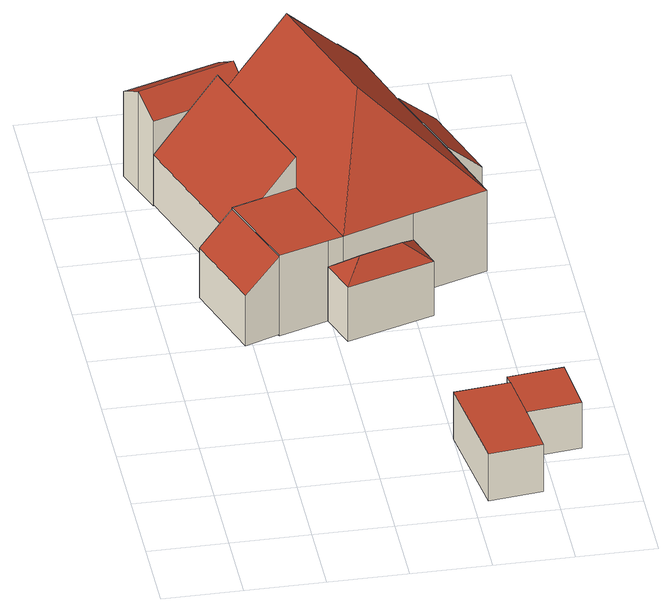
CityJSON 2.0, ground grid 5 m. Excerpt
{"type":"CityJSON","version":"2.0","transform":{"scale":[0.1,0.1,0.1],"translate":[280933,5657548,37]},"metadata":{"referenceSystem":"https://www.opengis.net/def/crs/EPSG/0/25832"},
"CityObjects":{
"building1":{"type":"Building","attributes":{"Gemeindeschluessel":"05370024","function":"51009_1610","roofType":"2100","measuredHeight":7.93},"geometry":[{"type":"Solid","lod":"2","boundaries":[[[[0,1,2,3]],[[4,5,1,0]],[[6,7,5,4]],[[0,3,6,4]],[[2,1,5,7]],[[3,2,7,6]]]],"semantics":{"surfaces":[{"type":"WallSurface"},{"type":"RoofSurface"},{"type":"GroundSurface"}],"values":[[0,0,0,1,2,0]]}}]},
"building2":{"type":"Building","attributes":{"Gemeindeschluessel":"05370024","function":"31001_2723","roofType":"1000","measuredHeight":3.44},"address":[{"country":"Germany","locality":"Selfkant","thoroughfareNumber":"65","thoroughfareName":"Von-Byland-Straße"}],"geometry":[{"type":"Solid","lod":"2","boundaries":[[[[8,9,10,11]],[[12,13,9,8]],[[14,15,13,12]],[[16,17,15,14]],[[11,10,17,16]],[[14,12,8,11,16]],[[9,13,15,17,10]]]],"semantics":{"surfaces":[{"type":"WallSurface"},{"type":"RoofSurface"},{"type":"GroundSurface"}],"values":[[0,0,0,0,0,1,2]]}}]},
"building3":{"type":"Building","attributes":{"Gemeindeschluessel":"05370024","function":"31001_1010"},"address":[{"country":"Germany","locality":"Selfkant","thoroughfareNumber":"67","thoroughfareName":"Von-Byland-Straße"}],"children":["building3-1","building3-2","building3-3","building3-4","building3-5"]},
"building3-1":{"type":"BuildingPart","attributes":{"roofType":"5000","measuredHeight":10.59,"storeysAboveGround":1},"parents":["building3"],"geometry":[{"type":"MultiSurface","lod":"2","boundaries":[[[18,19,20,21]],[[22,23,24,25]],[[26,27,23,22]],[[28,29,27,26]],[[30,31,29,28]],[[32,33,31,30]],[[34,35,33,32]],[[36,37,35,34]],[[38,39,37,36]],[[22,25,40,18,21,41,42]],[[41,38,36,42]],[[36,34,32,30,28,26,22,42]],[[43,20,19,44,24,23,27,29,31,33,35,37,39]],[[38,41,45,46]],[[46,45,43,39]],[[21,20,43,41]],[[18,40,44,19]],[[25,47,48]],[[40,48,47,24,44]]],"semantics":{"surfaces":[{"type":"WallSurface"},{"type":"RoofSurface"},{"type":"GroundSurface"},{"type":"ClosureSurface"}],"values":[0,0,0,0,0,0,0,0,0,1,1,1,2,0,3,3,3,0,3]}}]},
"building3-2":{"type":"BuildingPart","attributes":{"roofType":"3200","measuredHeight":5.01,"storeysAboveGround":1},"parents":["building3"],"geometry":[{"type":"MultiSurface","lod":"2","boundaries":[[[49,50,51,52]],[[53,54,39,46]],[[52,51,54,53]],[[55,46,49,56]],[[49,52,56]],[[56,52,53,55]],[[53,46,55]],[[50,39,54,51]],[[45,46,39,43]],[[49,45,43,50]]],"semantics":{"surfaces":[{"type":"WallSurface"},{"type":"RoofSurface"},{"type":"GroundSurface"},{"type":"ClosureSurface"}],"values":[0,0,0,1,1,1,1,2,3,3]}}]},
"building3-3":{"type":"BuildingPart","attributes":{"roofType":"1000","measuredHeight":5.79,"storeysAboveGround":1},"parents":["building3"],"geometry":[{"type":"MultiSurface","lod":"2","boundaries":[[[21,20,57,58]],[[59,60,50,61]],[[61,41,21,58,59]],[[20,43,50,60,57]],[[41,43,20,21]],[[41,61,49,45]],[[43,45,49,50]],[[62,2,57,60]],[[59,58,63,64]],[[64,63,2,62]]],"semantics":{"surfaces":[{"type":"WallSurface"},{"type":"RoofSurface"},{"type":"GroundSurface"},{"type":"ClosureSurface"}],"values":[0,0,1,2,3,0,3,0,0,3]}}]},
"building3-4":{"type":"BuildingPart","attributes":{"roofType":"3100","measuredHeight":7.17,"storeysAboveGround":1},"parents":["building3"],"geometry":[{"type":"MultiSurface","lod":"2","boundaries":[[[65,66,19,67]],[[68,69,66,65]],[[70,71,69,68]],[[72,73,71,70]],[[74,75,73,72]],[[47,24,75,74]],[[72,70,68,74]],[[65,67,76,47,74,68]],[[66,69,71,73,75,24,44,19]],[[76,40,48]],[[47,48,40,44,24]],[[76,67,18,40]],[[19,44,40,18]]],"semantics":{"surfaces":[{"type":"WallSurface"},{"type":"RoofSurface"},{"type":"GroundSurface"},{"type":"ClosureSurface"}],"values":[0,0,0,0,0,0,1,1,2,0,3,0,3]}}]},
"building3-5":{"type":"BuildingPart","attributes":{"roofType":"2100","measuredHeight":5.58,"storeysAboveGround":1},"address":[{"country":"Germany","locality":"Selfkant","thoroughfareNumber":"67","thoroughfareName":"Von-Byland-Straße"}],"parents":["building3"],"geometry":[{"type":"Solid","lod":"2","boundaries":[[[[77,78,62,64]],[[79,80,78,77]],[[63,2,80,79]],[[79,77,64,63]],[[78,80,2,62]],[[63,64,62,2]]]],"semantics":{"surfaces":[{"type":"WallSurface"},{"type":"RoofSurface"},{"type":"GroundSurface"},{"type":"ClosureSurface"}],"values":[[0,0,0,1,2,3]]}}]},
"building4":{"type":"Building","attributes":{"Gemeindeschluessel":"05370024","function":"31001_2723","roofType":"1000","measuredHeight":3.33},"address":[{"country":"Germany","locality":"Selfkant","thoroughfareNumber":"65","thoroughfareName":"Von-Byland-Straße"}],"geometry":[{"type":"Solid","lod":"2","boundaries":[[[[81,82,83,84]],[[85,86,82,81]],[[11,87,86,85]],[[16,88,87,11]],[[84,83,88,16]],[[11,85,81,84,16]],[[82,86,87,88,83]]]],"semantics":{"surfaces":[{"type":"WallSurface"},{"type":"RoofSurface"},{"type":"GroundSurface"}],"values":[[0,0,0,0,0,1,2]]}}]},
"building5":{"type":"Building","attributes":{"Gemeindeschluessel":"05370024","function":"51009_1610","roofType":"2100","measuredHeight":5.77},"geometry":[{"type":"Solid","lod":"2","boundaries":[[[[89,90,91,92]],[[93,94,90,89]],[[95,96,94,93]],[[92,91,96,95]],[[93,89,92,95]],[[90,94,96,91]]]],"semantics":{"surfaces":[{"type":"WallSurface"},{"type":"RoofSurface"},{"type":"GroundSurface"}],"values":[[0,0,0,0,1,2]]}}]}
},
"vertices":[
[17,353,44],[17,353,8],[48,261,8],[48,261,44],[58,367,87],[58,367,8],[89,275,87],[89,275,8],
[191,9,49],[191,9,15],[187,44,15],[187,44,49],[157,5,49],[157,5,15],[148,72,49],[148,72,15],[183,76,49],[183,76,15],
[58,367,65],[58,367,7],[89,275,7],[89,275,65],[103,386,113],[103,386,7],[76,377,7],[76,377,85],[136,398,78],[136,398,7],[136,399,78],[136,399,7],[149,403,65],[149,403,7],[165,354,65],[165,354,7],[185,300,64],[185,300,7],[200,252,65],[200,252,7],[153,236,65],[153,236,7],[57,370,65],[108,220,65],[131,303,113],[108,220,7],[57,370,7],[108,220,46],[153,236,46],[76,377,70],[62,372,70],
[98,217,46],[98,217,7],[106,194,7],[106,194,46],[161,212,46],[161,212,7],[143,219,57],[116,210,57],
[48,261,7],[48,261,65],[67,207,65],[67,207,7],[98,217,65],[67,207,8],[48,261,64],[67,207,64],
[17,353,68],[17,353,7],[58,367,68],[11,370,79],[11,370,7],[5,387,68],[5,387,7],[66,408,67],[66,408,7],[72,391,79],[72,391,7],[57,370,70],
[45,199,44],[45,199,8],[27,253,44],[27,253,8],
[217,86,49],[217,86,16],[182,82,16],[182,82,49],[221,48,49],[221,48,16],[187,44,16],[183,76,16],
[185,300,65],[185,300,8],[207,308,8],[207,308,43],[165,354,66],[165,354,8],[189,362,43],[189,362,8]
]}
